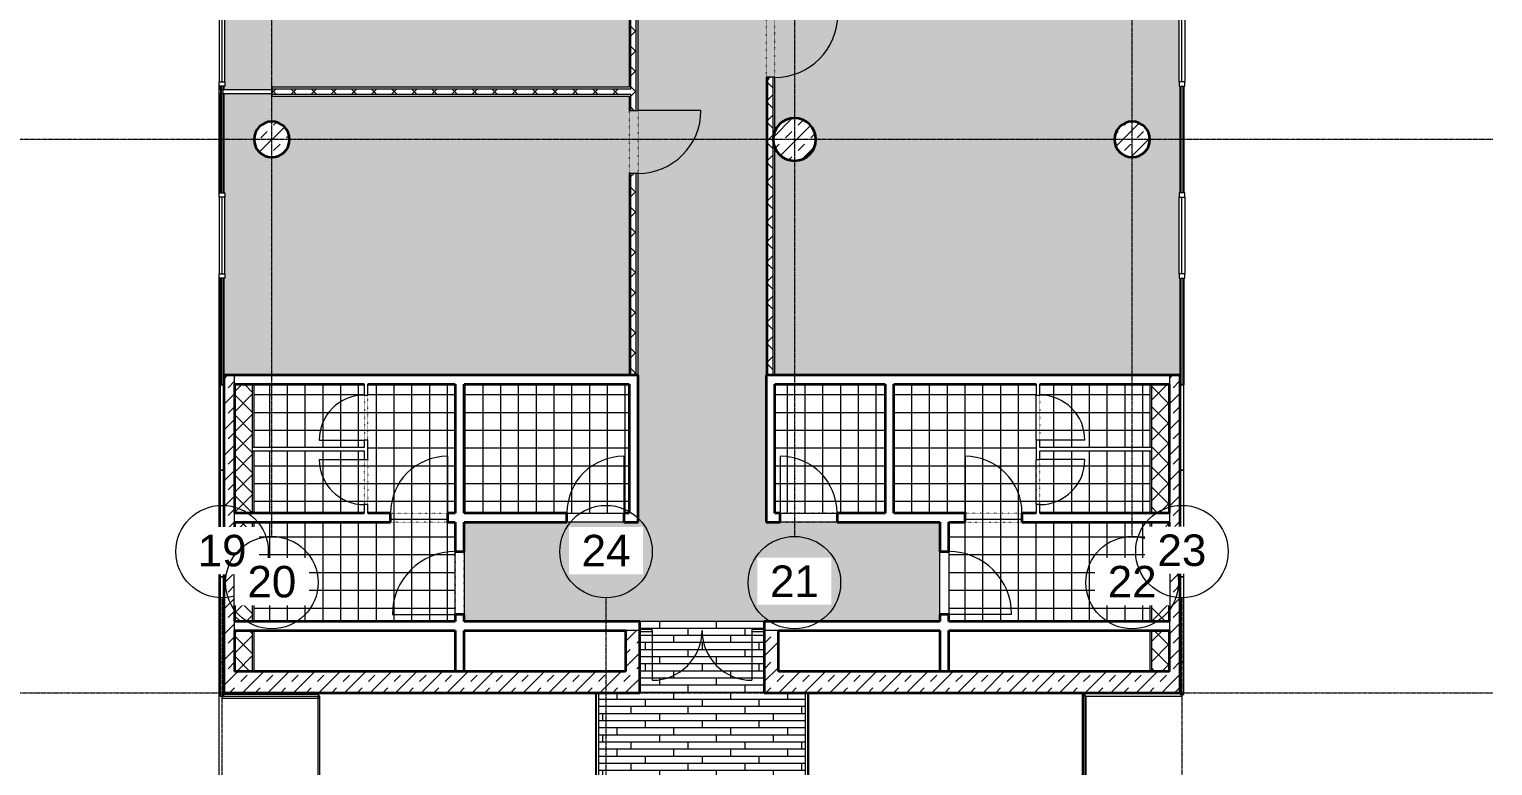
# Model space of a CAD drawing. Header units: millimetres. Extents: x -309577 to 26510, y -302335 to 26695.
# Drawn here: x -196051 to -175468, y -281010 to -270654 of the extents above; entities that cross this region are included whole.
import ezdxf

# ---------------------------------------------------------------- set-up
doc = ezdxf.new("R2010")
doc.units = ezdxf.units.MM
doc.linetypes.add('Rasterlinie', pattern=[22.225, 12.7, -3.175, 3.175, -3.175])
doc.linetypes.add('Über Schnittebene 1', pattern=[1, 0, -1])
for name, color, linetype, lineweight in [('A-DOOR', 1, 'Continuous', 9), ('A-FLOR-HRAL', 1, 'Continuous', 9), ('A-FLOR-OTLN', 6, 'Continuous', 9), ('A-FLOR-PATT', 8, 'Continuous', 9), ('A-GLAZ', 6, 'Continuous', 9), ('A-GLAZ-FRAM', 6, 'Continuous', 9), ('A-GLAZ-GLAS', 6, 'Continuous', 9), ('A-WALL', 2, 'Continuous', 9), ('A-WALL-PATT', 2, 'Continuous', 35), ('I-WALL', 2, 'Continuous', 9), ('S-COLS', 6, 'Continuous', 9), ('S-GRID', 1, 'Continuous', 9)]:
    doc.layers.add(name, color=color, linetype=linetype, lineweight=lineweight)
pattern_1 = [(180, (0, 0), (-6e-14, -500), [])]
pattern_2 = [(45, (0, 0), (-179.60512, 179.60512), []), (45, (179.6, 0), (-179.60512, 179.60512), [127, -127])]
pattern_3 = [(45, (0, 0), (-141.42136, 141.42136), []), (135, (0, 0), (-141.42136, -141.42136), [])]

# ---------------------------------------------------------------- blocks, each defined once
blk = doc.blocks.new('STB Stütze - rund - STB d_60-V36-Ebene 1')
at = {"layer": 'S-COLS'}
h = blk.add_hatch(dxfattribs=at)
h.set_pattern_fill('FP_40', color=256, style=0, pattern_type=2)
h.set_pattern_definition([(225, (-185288.7, -272202.99), (179.60512, -179.60512), []), (225, (-185468.3, -272202.99), (179.60512, -179.60512), [127, -127])])
h.paths.add_polyline_path([(0, 300), (-59, 294), (-115, 277), (-167, 249), (-212, 212), (-249, 167), (-277, 115), (-294, 59), (-300, 0), (-294, -59), (-277, -115), (-249, -167), (-212, -212), (-167, -249), (-115, -277), (-59, -294), (0, -300), (59, -294), (115, -277), (167, -249), (212, -212), (249, -167), (277, -115), (294, -59), (300, 0), (294, 59), (277, 115), (249, 167), (212, 212), (167, 249), (115, 277), (59, 294)], flags=0)
at = {"layer": 'S-COLS', "lineweight": 35}
for start, end in [(0, 180), (180, 0)]:
    blk.add_arc((0, 0), 300, start, end, dxfattribs=at)
blk = doc.blocks.new('STB Stütze - rund - STB d_50-V43-Ebene 1')
at = {"layer": 'S-COLS'}
h = blk.add_hatch(dxfattribs=at)
h.set_pattern_fill('FP_47', color=256, style=0, pattern_type=2)
h.set_pattern_definition([(225, (-180538.7, -272202.99), (179.60512, -179.60512), []), (225, (-180718.3, -272202.99), (179.60512, -179.60512), [127, -127])])
h.paths.add_polyline_path([(0, 250), (-56, 244), (-108, 225), (-156, 195), (-195, 156), (-225, 108), (-244, 56), (-250, 0), (-244, -56), (-225, -108), (-195, -156), (-156, -195), (-108, -225), (-56, -244), (0, -250), (56, -244), (108, -225), (156, -195), (195, -156), (225, -108), (244, -56), (250, 0), (244, 56), (225, 108), (195, 156), (156, 195), (108, 225), (56, 244)], flags=0)
at = {"layer": 'S-COLS', "lineweight": 35}
for start, end in [(0, 180), (180, 0)]:
    blk.add_arc((0, 0), 250, start, end, dxfattribs=at)
blk = doc.blocks.new('STB Stütze - rund - STB d_50-V44-Ebene 1')
at = {"layer": 'S-COLS'}
h = blk.add_hatch(dxfattribs=at)
h.set_pattern_fill('FP_48', color=256, style=0, pattern_type=2)
h.set_pattern_definition([(225, (-192638.7, -272202.99), (179.60512, -179.60512), []), (225, (-192818.3, -272202.99), (179.60512, -179.60512), [127, -127])])
h.paths.add_polyline_path([(0, 250), (-56, 244), (-108, 225), (-156, 195), (-195, 156), (-225, 108), (-244, 56), (-250, 0), (-244, -56), (-225, -108), (-195, -156), (-156, -195), (-108, -225), (-56, -244), (0, -250), (56, -244), (108, -225), (156, -195), (195, -156), (225, -108), (244, -56), (250, 0), (244, 56), (225, 108), (195, 156), (156, 195), (108, 225), (56, 244)], flags=0)
at = {"layer": 'S-COLS', "lineweight": 35}
for start, end in [(0, 180), (180, 0)]:
    blk.add_arc((0, 0), 250, start, end, dxfattribs=at)
blk = doc.blocks.new('Systemelement - Metallpanel-V17-Ebene 1')
at = {"layer": 'A-GLAZ'}
h = blk.add_hatch(dxfattribs=at)
h.set_pattern_fill('FP_17', color=256, style=0, pattern_type=2)
h.set_pattern_definition(pattern_1)
h.paths.add_polyline_path([(750, 25), (-750, 25), (-750, 15), (750, 15)], flags=0)
h.paths.add_polyline_path([(750, -15), (-750, -15), (-750, -25), (750, -25)], flags=0)
for p, q in [((-750, 25), (750, 25)), ((750, -25), (-750, -25))]:
    blk.add_line(p, q, dxfattribs=at)
blk = doc.blocks.new('Systemelement - Metallpanel-V20-Ebene 1')
at = {"layer": 'A-GLAZ'}
h = blk.add_hatch(dxfattribs=at)
h.set_pattern_fill('FP_17', color=256, style=0, pattern_type=2)
h.set_pattern_definition(pattern_1)
h.paths.add_polyline_path([(750, -15), (-750, -15), (-750, -25), (750, -25)], flags=0)
h.paths.add_polyline_path([(750, 15), (750, 25), (-750, 25), (-750, 15), (-673, 15)], flags=0)
for p, q in [((-750, 25), (750, 25)), ((617, -25), (-750, -25))]:
    blk.add_line(p, q, dxfattribs=at)
blk = doc.blocks.new('Drehflügel 1-flg - Stahlzarge1 - 80 x 2_26-250430-Ebene 1')
at = {"layer": 'A-DOOR'}
blk.add_line((400, 877), (400, 77), dxfattribs=at)
at = {"layer": 'A-DOOR', "linetype": 'Über Schnittebene 1'}
for p, q in [((-400, 77), (400, 77)), ((400, -48), (-400, -48))]:
    blk.add_line(p, q, dxfattribs=at)
at = {"layer": 'A-DOOR'}
blk.add_arc((400, 77), 800, 90, 180, dxfattribs=at)
blk = doc.blocks.new('Drehflügel 1-flg - Stahlzarge1 - 88_5 x 2_26-266605-Ebene 1')
at = {"layer": 'A-DOOR', "linetype": 'Über Schnittebene 1'}
for p, q in [((442, 48), (-443, 48)), ((-443, -77), (442, -77))]:
    blk.add_line(p, q, dxfattribs=at)
at = {"layer": 'A-DOOR'}
blk.add_line((442, -962), (442, -77), dxfattribs=at)
blk.add_arc((442, -77), 885, 180, 270, dxfattribs=at)
blk = doc.blocks.new('Drehflügel 1-flg - Stahlzarge1 - 88_5 x 2_26-266604-Ebene 1')
at = {"layer": 'A-DOOR', "linetype": 'Über Schnittebene 1'}
for p, q in [((442, 48), (-443, 48)), ((-443, -77), (442, -77))]:
    blk.add_line(p, q, dxfattribs=at)
at = {"layer": 'A-DOOR'}
blk.add_line((442, -962), (442, -77), dxfattribs=at)
blk.add_arc((442, -77), 885, 180, 270, dxfattribs=at)
blk = doc.blocks.new('Drehflügel 1-flg - Stahlzarge1 - 80 x 2_26-250426-Ebene 1')
at = {"layer": 'A-DOOR', "linetype": 'Über Schnittebene 1'}
for p, q in [((400, 48), (-400, 48)), ((-400, -77), (400, -77))]:
    blk.add_line(p, q, dxfattribs=at)
at = {"layer": 'A-DOOR'}
blk.add_line((400, -877), (400, -77), dxfattribs=at)
blk.add_arc((400, -77), 800, 180, 270, dxfattribs=at)
blk = doc.blocks.new('Drehflügel 1-flg - Stahlzarge1 - 88_5 x 2_26-266602-Ebene 1')
at = {"layer": 'A-DOOR'}
blk.add_line((442, 962), (442, 77), dxfattribs=at)
at = {"layer": 'A-DOOR', "linetype": 'Über Schnittebene 1'}
for p, q in [((-443, 77), (442, 77)), ((442, -48), (-443, -48))]:
    blk.add_line(p, q, dxfattribs=at)
at = {"layer": 'A-DOOR'}
blk.add_arc((442, 77), 885, 90, 180, dxfattribs=at)
blk = doc.blocks.new('Systemelement - Verglasung-282522-Ebene 1')
at = {"layer": 'A-GLAZ'}
for p, q in [((87.5, 15), (-87.5, 15)), ((-87.5, 15), (-87.5, -15)), ((87.5, -15), (87.5, 15)), ((-87.5, -15), (87.5, -15))]:
    blk.add_line(p, q, dxfattribs=at)
blk = doc.blocks.new('Türelement 2-flg - Drehflügel - Glas - Standard-282523-Ebene 1')
at = {"layer": 'A-DOOR'}
for p, q in [((-700, 0), (-700, -700)), ((700, 0), (700, -700))]:
    blk.add_line(p, q, dxfattribs=at)
for centre, start, end in [((-700, 0), 270, 360), ((700, 0), 180, 270)]:
    blk.add_arc(centre, 700, start, end, dxfattribs=at)
blk = doc.blocks.new('Fensterelement 1-flg - Standard-250493-Ebene 1')
at = {"layer": 'A-GLAZ-FRAM'}
for p, q in [((-540, 40), (-600, 40)), ((-600, 40), (-600, -40)), ((-540, -40), (-540, 40)), ((-540, 40), (540, 40)), ((600, 40), (540, 40)), ((540, 40), (540, -40)), ((600, -40), (600, 40)), ((-600, -40), (-540, -40)), ((540, -40), (-540, -40)), ((540, -40), (600, -40))]:
    blk.add_line(p, q, dxfattribs=at)
at = {"layer": 'A-GLAZ-GLAS'}
blk.add_line((-540, 0), (540, 0), dxfattribs=at)
blk = doc.blocks.new('Systemelement - Verglasung-250494-Ebene 1')
at = {"layer": 'A-GLAZ'}
for p, q in [((750, 15), (-750, 15)), ((-750, -15), (750, -15))]:
    blk.add_line(p, q, dxfattribs=at)
blk = doc.blocks.new('Systemelement - Verglasung-V21-Ebene 1')
at = {"layer": 'A-GLAZ'}
for p, q in [((750, 15), (-750, 15)), ((750, -15), (750, 15)), ((-750, -15), (750, -15))]:
    blk.add_line(p, q, dxfattribs=at)
blk = doc.blocks.new('Systemelement - Metallpanel-250495-Ebene 1')
at = {"layer": 'A-GLAZ'}
for p, q in [((600, 25), (-600, 25)), ((-600, 25), (-600, -25)), ((600, -25), (600, 25)), ((-600, -25), (600, -25))]:
    blk.add_line(p, q, dxfattribs=at)
blk = doc.blocks.new('Systemelement - Metallpanel-250496-Ebene 1')
at = {"layer": 'A-GLAZ'}
for p, q in [((750, 25), (-750, 25)), ((-750, 25), (-750, -25)), ((750, -25), (750, 25)), ((-750, -25), (750, -25))]:
    blk.add_line(p, q, dxfattribs=at)
blk = doc.blocks.new('Systemelement - Metallpanel-282531-Ebene 1')
at = {"layer": 'A-GLAZ'}
for p, q in [((227.5, 25), (-227.5, 25)), ((-227.5, 25), (-227.5, -25)), ((227.5, -25), (227.5, 25)), ((-227.5, -25), (227.5, -25))]:
    blk.add_line(p, q, dxfattribs=at)
blk = doc.blocks.new('Systemelement - Metallpanel-332884-Ebene 1')
at = {"layer": 'A-GLAZ'}
for p, q in [((688, 25), (-688, 25)), ((-688, 25), (-688, -25)), ((688, -25), (688, 25)), ((-688, -25), (688, -25))]:
    blk.add_line(p, q, dxfattribs=at)
blk = doc.blocks.new('Systemelement - Metallpanel-V45-Ebene 1')
at = {"layer": 'A-GLAZ'}
h = blk.add_hatch(dxfattribs=at)
h.set_pattern_fill('FP_15', color=256, style=0, pattern_type=2)
h.set_pattern_definition(pattern_1)
h.paths.add_polyline_path([(750, 25), (-645, 25), (-645, 15), (750, 15)], flags=0)
h.paths.add_polyline_path([(750, -15), (-645, -15), (-645, -25), (750, -25)], flags=0)
h.paths.add_polyline_path([(-695, 15), (-695, 25), (-750, 25), (-750, 15)], flags=0)
h.paths.add_polyline_path([(-695, -15), (-750, -15), (-750, -25), (-695, -25)], flags=0)
for p, q in [((-750, 25), (-695, 25)), ((-645, 25), (750, 25)), ((-695, -25), (-750, -25)), ((750, -25), (-645, -25))]:
    blk.add_line(p, q, dxfattribs=at)
blk = doc.blocks.new('Systemelement - Metallpanel-V14-Ebene 1')
at = {"layer": 'A-GLAZ'}
h = blk.add_hatch(dxfattribs=at)
h.set_pattern_fill('FP_15', color=256, style=0, pattern_type=2)
h.set_pattern_definition(pattern_1)
h.paths.add_polyline_path([(750, -15), (-750, -15), (-750, -25), (750, -25)], flags=0)
h.paths.add_polyline_path([(750, 15), (750, 25), (-750, 25), (-750, 15), (-673, 15)], flags=0)
for p, q in [((-750, 25), (617, 25)), ((750, -25), (-750, -25))]:
    blk.add_line(p, q, dxfattribs=at)
blk = doc.blocks.new('Fensterelement 1-flg - Standard-250448-Ebene 1')
at = {"layer": 'A-GLAZ-FRAM'}
for p, q in [((-600, -40), (-600, 40)), ((-600, 40), (-540, 40)), ((-540, 40), (-540, -40)), ((540, 40), (-540, 40)), ((540, -40), (540, 40)), ((540, 40), (600, 40)), ((600, 40), (600, -40)), ((-540, -40), (-600, -40)), ((-540, -40), (540, -40)), ((600, -40), (540, -40))]:
    blk.add_line(p, q, dxfattribs=at)
at = {"layer": 'A-GLAZ-GLAS'}
blk.add_line((-540, 0), (540, 0), dxfattribs=at)
blk = doc.blocks.new('Systemelement - Verglasung-250449-Ebene 1')
at = {"layer": 'A-GLAZ'}
for p, q in [((750, 15), (-750, 15)), ((-750, -15), (750, -15))]:
    blk.add_line(p, q, dxfattribs=at)
blk = doc.blocks.new('Systemelement - Verglasung-V15-Ebene 1')
at = {"layer": 'A-GLAZ'}
for p, q in [((750, 15), (-750, 15)), ((750, -15), (750, 15)), ((-750, -15), (750, -15))]:
    blk.add_line(p, q, dxfattribs=at)
blk = doc.blocks.new('Systemelement - Metallpanel-250450-Ebene 1')
at = {"layer": 'A-GLAZ'}
for p, q in [((600, 25), (-600, 25)), ((-600, 25), (-600, -25)), ((600, -25), (600, 25)), ((-600, -25), (600, -25))]:
    blk.add_line(p, q, dxfattribs=at)
blk = doc.blocks.new('Systemelement - Metallpanel-250451-Ebene 1')
at = {"layer": 'A-GLAZ'}
for p, q in [((750, 25), (-750, 25)), ((-750, 25), (-750, -25)), ((750, -25), (750, 25)), ((-750, -25), (750, -25))]:
    blk.add_line(p, q, dxfattribs=at)
blk = doc.blocks.new('Systemelement - Metallpanel-282556-Ebene 1')
at = {"layer": 'A-GLAZ'}
for p, q in [((240, 25), (-240, 25)), ((-240, 25), (-240, -25)), ((240, -25), (240, 25)), ((-240, -25), (240, -25))]:
    blk.add_line(p, q, dxfattribs=at)
blk = doc.blocks.new('Systemelement - Metallpanel-250478-Ebene 1')
at = {"layer": 'A-GLAZ'}
for p, q in [((680, 25), (-680, 25)), ((-680, 25), (-680, -25)), ((680, -25), (680, 25)), ((-680, -25), (680, -25))]:
    blk.add_line(p, q, dxfattribs=at)
blk = doc.blocks.new('Systemelement - Holzverschalung-282561-Ebene 1')
at = {"layer": 'A-GLAZ'}
for p, q in [((362.5, 25), (-362.5, 25)), ((-362.5, 25), (-362.5, -25)), ((362.5, -25), (362.5, 25)), ((-362.5, -25), (362.5, -25))]:
    blk.add_line(p, q, dxfattribs=at)
blk = doc.blocks.new('Drehflügel 1-flg - Umfassungszarge - 63_5 x 2_135-250514-Ebene 1')
at = {"layer": 'A-DOOR', "linetype": 'Über Schnittebene 1'}
for p, q in [((317, 11), (-318, 11)), ((-318, -39), (317, -39))]:
    blk.add_line(p, q, dxfattribs=at)
at = {"layer": 'A-DOOR'}
blk.add_line((317, -674), (317, -39), dxfattribs=at)
blk.add_arc((317, -39), 635, 180, 270, dxfattribs=at)
blk = doc.blocks.new('Drehflügel 1-flg - Umfassungszarge - 63_5 x 2_135-250513-Ebene 1')
at = {"layer": 'A-DOOR'}
blk.add_line((317, 674), (317, 39), dxfattribs=at)
at = {"layer": 'A-DOOR', "linetype": 'Über Schnittebene 1'}
for p, q in [((-318, 39), (317, 39)), ((317, -11), (-318, -11))]:
    blk.add_line(p, q, dxfattribs=at)
at = {"layer": 'A-DOOR'}
blk.add_arc((317, 39), 635, 90, 180, dxfattribs=at)
blk = doc.blocks.new('Geländer - Geländer-380591-Ebene 1')
at = {"layer": 'A-FLOR-HRAL'}
for p, q in [((-185139, -279983), (-185139, -285161)), ((-185099, -285121), (-185099, -279983)), ((-185139, -285161), (-184689, -285161)), ((-184689, -285121), (-185099, -285121)), ((-184689, -285121), (-184689, -285161))]:
    blk.add_line(p, q, dxfattribs=at)
blk.add_open_spline([(-185099, -285121), (-185099, -285121), (-185099, -285121), (-185100, -285123), (-185101, -285124), (-185103, -285125), (-185104, -285126), (-185105, -285127), (-185107, -285129), (-185108, -285131), (-185110, -285132), (-185111, -285133), (-185112, -285135), (-185114, -285136), (-185115, -285137), (-185116, -285138), (-185117, -285140), (-185119, -285141), (-185120, -285142), (-185121, -285144), (-185123, -285145), (-185124, -285146), (-185125, -285147), (-185126, -285149), (-185128, -285150), (-185129, -285151), (-185130, -285152), (-185131, -285154), (-185133, -285155), (-185134, -285156), (-185135, -285157), (-185136, -285158), (-185137, -285160), (-185138, -285161), (-185139, -285161), (-185139, -285161)], degree=3, knots=[0, 0, 0, 0, 0.083333, 0.125, 0.166667, 0.208333, 0.229167, 0.25, 0.291667, 0.333333, 0.354167, 0.375, 0.395833, 0.416667, 0.4375, 0.458333, 0.479167, 0.5, 0.520833, 0.541667, 0.5625, 0.583333, 0.604167, 0.625, 0.645833, 0.666667, 0.6875, 0.708333, 0.75, 0.770833, 0.791667, 0.833333, 0.875, 0.916667, 1, 1, 1, 1], dxfattribs=at)
blk = doc.blocks.new('Geländer - Geländer-380592-Ebene 1')
at = {"layer": 'A-FLOR-HRAL'}
for p, q in [((-188079, -279983), (-188079, -281493)), ((-188039, -281533), (-188039, -279983)), ((-188079, -281493), (-189089, -281493)), ((-189089, -281533), (-188039, -281533))]:
    blk.add_line(p, q, dxfattribs=at)
blk.add_open_spline([(-188039, -281533), (-188039, -281533), (-188039, -281533), (-188040, -281532), (-188041, -281530), (-188043, -281529), (-188044, -281528), (-188045, -281527), (-188047, -281525), (-188048, -281523), (-188050, -281522), (-188051, -281521), (-188052, -281519), (-188054, -281518), (-188055, -281517), (-188056, -281516), (-188057, -281514), (-188059, -281513), (-188060, -281512), (-188061, -281510), (-188063, -281509), (-188064, -281508), (-188065, -281507), (-188066, -281505), (-188068, -281504), (-188069, -281503), (-188070, -281502), (-188071, -281500), (-188073, -281499), (-188074, -281498), (-188075, -281497), (-188076, -281496), (-188077, -281494), (-188078, -281493), (-188079, -281493), (-188079, -281493)], degree=3, knots=[0, 0, 0, 0, 0.083333, 0.125, 0.166667, 0.208333, 0.229167, 0.25, 0.291667, 0.333333, 0.354167, 0.375, 0.395833, 0.416667, 0.4375, 0.458333, 0.479167, 0.5, 0.520833, 0.541667, 0.5625, 0.583333, 0.604167, 0.625, 0.645833, 0.666667, 0.6875, 0.708333, 0.75, 0.770833, 0.791667, 0.833333, 0.875, 0.916667, 1, 1, 1, 1], dxfattribs=at)
blk = doc.blocks.new('Systemelement - Metallpanel-332889-Ebene 1')
at = {"layer": 'A-GLAZ'}
h = blk.add_hatch(dxfattribs=at)
h.set_pattern_fill('FP_15', color=256, style=0, pattern_type=2)
h.set_pattern_definition(pattern_1)
h.paths.add_polyline_path([(-782, 15), (782, 15), (782, 25), (-782, 25)], flags=0)
h.paths.add_polyline_path([(-782, -25), (757, -25), (757, -15), (-782, -15)], flags=0)
for p, q in [((-782, 25), (782, 25)), ((782, 25), (782, 15)), ((757, -25), (-782, -25))]:
    blk.add_line(p, q, dxfattribs=at)
blk = doc.blocks.new('Systemelement - Verglasung-332890-Ebene 1')
at = {"layer": 'A-GLAZ'}
for p, q in [((782, 15), (-782, 15)), ((-782, 15), (-782, -15)), ((782, -15), (782, 15)), ((-782, -15), (782, -15))]:
    blk.add_line(p, q, dxfattribs=at)
blk = doc.blocks.new('Systemelement - Verglasung-387216-Ebene 1')
at = {"layer": 'A-GLAZ'}
for p, q in [((725, 15), (-725, 15)), ((-725, 15), (-725, -15)), ((725, -15), (725, 15)), ((-725, -15), (725, -15))]:
    blk.add_line(p, q, dxfattribs=at)
blk = doc.blocks.new('Raster - Rasterbeschriftung-194804-Ebene 1')
at = {"layer": 'S-GRID'}
blk.add_circle((0, 0), 6.5, dxfattribs=at)

msp = doc.modelspace()

# ---------------------------------------------------------------- hatches: boundary and pattern name
at = {"layer": 'A-FLOR-PATT'}
h = msp.add_hatch(dxfattribs=at)
h.set_pattern_fill('FP_49', color=256, style=0, pattern_type=2)
h.set_pattern_definition([(90, (-186608.69, 258096.74), (-100, 6e-15), []), (180, (-186608.69, 258096.74), (-200, -200), [100, -700]), (180, (-186708.69, 258496.74), (-200, -200), [100, -700])])
h.paths.add_polyline_path([(-185256, -278983), (-183244, -278983), (-183244, -277583), (-185689, -277583), (-185689, -271330), (-185564, -271330), (-185564, -272084), (-185538, -272036), (-185501, -271991), (-185455, -271954), (-185403, -271926), (-185347, -271909), (-185289, -271903), (-185230, -271909), (-185174, -271926), (-185122, -271954), (-185077, -271991), (-185039, -272036), (-185012, -272088), (-184994, -272144), (-184989, -272203), (-184994, -272262), (-185012, -272318), (-185039, -272370), (-185077, -272415), (-185122, -272452), (-185174, -272480), (-185230, -272497), (-185289, -272503), (-185347, -272497), (-185403, -272480), (-185455, -272452), (-185501, -272415), (-185538, -272370), (-185564, -272322), (-185564, -275520), (-179864, -275520), (-179864, -274153), (-179879, -274153), (-179879, -272953), (-179864, -272953), (-179864, -271453), (-179879, -271453), (-179879, -270253), (-179864, -270253), (-179864, -270208), (-180539, -270208), (-180539, -270245), (-185564, -270245), (-185564, -270445), (-185689, -270445), (-185689, -265930), (-185564, -265930), (-185564, -270120), (-180539, -270120), (-180539, -270158), (-179864, -270158), (-179864, -268753), (-179879, -268753), (-179879, -267553), (-179864, -267553), (-179864, -266053), (-179879, -266053), (-179879, -264853), (-179864, -264853), (-179864, -264808), (-180539, -264808), (-180539, -264845), (-185564, -264845), (-185564, -265045), (-185689, -265045), (-185689, -260568), (-185564, -260568), (-185564, -263984), (-185538, -263936), (-185501, -263891), (-185455, -263854), (-185403, -263826), (-185347, -263809), (-185289, -263803), (-185230, -263809), (-185174, -263826), (-185122, -263854), (-185077, -263891), (-185039, -263936), (-185012, -263988), (-184994, -264044), (-184989, -264103), (-184994, -264162), (-185012, -264218), (-185039, -264270), (-185077, -264315), (-185122, -264352), (-185174, -264380), (-185230, -264397), (-185289, -264403), (-185347, -264397), (-185403, -264380), (-185455, -264352), (-185501, -264315), (-185538, -264270), (-185564, -264222), (-185564, -264720), (-180539, -264720), (-180539, -264758), (-179864, -264758), (-179864, -263353), (-179879, -263353), (-179879, -262153), (-179864, -262153), (-179864, -260653), (-179879, -260653), (-179879, -259483), (-185564, -259483), (-185564, -259683), (-185689, -259683), (-185689, -255130), (-185564, -255130), (-185564, -255884), (-185538, -255836), (-185501, -255791), (-185455, -255754), (-185403, -255726), (-185347, -255709), (-185289, -255703), (-185230, -255709), (-185174, -255726), (-185122, -255754), (-185077, -255791), (-185039, -255836), (-185012, -255888), (-184994, -255944), (-184989, -256003), (-184994, -256062), (-185012, -256118), (-185039, -256170), (-185077, -256215), (-185122, -256252), (-185174, -256280), (-185230, -256297), (-185289, -256303), (-185347, -256297), (-185403, -256280), (-185455, -256252), (-185501, -256215), (-185538, -256170), (-185564, -256122), (-185564, -259283), (-179864, -259283), (-179864, -257953), (-179879, -257953), (-179879, -256753), (-179864, -256753), (-179864, -255253), (-179879, -255253), (-179879, -254053), (-179864, -254053), (-179864, -254008), (-180539, -254008), (-180539, -254045), (-185564, -254045), (-185564, -254245), (-185689, -254245), (-185689, -249730), (-185564, -249730), (-185564, -253920), (-180539, -253920), (-180539, -253958), (-179864, -253958), (-179864, -252553), (-179879, -252553), (-179879, -251353), (-179864, -251353), (-179864, -249853), (-179879, -249853), (-179879, -248653), (-179864, -248653), (-179864, -248608), (-180539, -248608), (-180539, -248645), (-185564, -248645), (-185564, -248845), (-185689, -248845), (-185689, -245680), (-185564, -245680), (-185564, -247784), (-185538, -247736), (-185501, -247691), (-185455, -247654), (-185403, -247626), (-185347, -247609), (-185289, -247603), (-185230, -247609), (-185174, -247626), (-185122, -247654), (-185077, -247691), (-185039, -247736), (-185012, -247788), (-184994, -247844), (-184989, -247903), (-184994, -247962), (-185012, -248018), (-185039, -248070), (-185077, -248115), (-185122, -248152), (-185174, -248180), (-185230, -248197), (-185289, -248203), (-185347, -248197), (-185403, -248180), (-185455, -248152), (-185501, -248115), (-185538, -248070), (-185564, -248022), (-185564, -248520), (-180539, -248520), (-180539, -248558), (-179864, -248558), (-179864, -247153), (-179879, -247153), (-179879, -245953), (-179864, -245953), (-179864, -244558), (-180539, -244558), (-180539, -244595), (-185564, -244595), (-185564, -244795), (-185689, -244795), (-185689, -244270), (-185564, -244270), (-185564, -244470), (-180539, -244470), (-180539, -244508), (-179864, -244508), (-179864, -244453), (-179879, -244453), (-179879, -243253), (-179864, -243253), (-179864, -241753), (-179879, -241753), (-179879, -240673), (-185489, -240673), (-185489, -241483), (-185564, -241483), (-185564, -243385), (-185689, -243385), (-185689, -240678), (-185889, -240678), (-185889, -240673), (-187289, -240673), (-187289, -240678), (-187489, -240678), (-187489, -243385), (-187614, -243385), (-187614, -241483), (-187689, -241483), (-187689, -240673), (-193299, -240673), (-193299, -241753), (-193314, -241753), (-193314, -243253), (-193299, -243253), (-193299, -244453), (-193314, -244453), (-193314, -244508), (-192639, -244508), (-192639, -244470), (-187614, -244470), (-187614, -244270), (-187489, -244270), (-187489, -244795), (-187614, -244795), (-187614, -244595), (-192639, -244595), (-192639, -244558), (-193314, -244558), (-193314, -245953), (-193299, -245953), (-193299, -247153), (-193314, -247153), (-193314, -248558), (-192639, -248558), (-192639, -248520), (-187614, -248520), (-187614, -245680), (-187489, -245680), (-187489, -248845), (-187614, -248845), (-187614, -248645), (-192639, -248645), (-192639, -248608), (-193314, -248608), (-193314, -248653), (-193299, -248653), (-193299, -249853), (-193314, -249853), (-193314, -251353), (-193299, -251353), (-193299, -252553), (-193314, -252553), (-193314, -253958), (-192639, -253958), (-192639, -253920), (-187614, -253920), (-187614, -249730), (-187489, -249730), (-187489, -254245), (-187614, -254245), (-187614, -254045), (-192639, -254045), (-192639, -254008), (-193314, -254008), (-193314, -254053), (-193299, -254053), (-193299, -255253), (-193314, -255253), (-193314, -256753), (-193299, -256753), (-193299, -257953), (-193314, -257953), (-193314, -259283), (-187614, -259283), (-187614, -255130), (-187489, -255130), (-187489, -259683), (-187614, -259683), (-187614, -259483), (-193299, -259483), (-193299, -260653), (-193314, -260653), (-193314, -262153), (-193299, -262153), (-193299, -263353), (-193314, -263353), (-193314, -263408), (-192639, -263408), (-192639, -263370), (-187614, -263370), (-187614, -260568), (-187489, -260568), (-187489, -263695), (-187614, -263695), (-187614, -263495), (-192639, -263495), (-192639, -263458), (-193314, -263458), (-193314, -264853), (-193299, -264853), (-193299, -266053), (-193314, -266053), (-193314, -267458), (-192639, -267458), (-192639, -267420), (-187614, -267420), (-187614, -264580), (-187489, -264580), (-187489, -267745), (-187614, -267745), (-187614, -267545), (-192639, -267545), (-192639, -267508), (-193314, -267508), (-193314, -267553), (-193299, -267553), (-193299, -268753), (-193314, -268753), (-193314, -270253), (-193299, -270253), (-193299, -271453), (-193314, -271453), (-193314, -271508), (-192639, -271508), (-192639, -271470), (-187614, -271470), (-187614, -268630), (-187489, -268630), (-187489, -271795), (-187614, -271795), (-187614, -271595), (-192639, -271595), (-192639, -271558), (-193314, -271558), (-193314, -272953), (-193299, -272953), (-193299, -274153), (-193314, -274153), (-193314, -275520), (-187614, -275520), (-187614, -272680), (-187489, -272680), (-187489, -277583), (-189934, -277583), (-189934, -278983), (-185714, -278983)], flags=0)
h.paths.add_polyline_path([(-180539, -272453), (-180594, -272447), (-180647, -272428), (-180695, -272398), (-180734, -272359), (-180764, -272311), (-180782, -272259), (-180789, -272203), (-180782, -272147), (-180764, -272095), (-180734, -272047), (-180695, -272008), (-180647, -271978), (-180594, -271959), (-180539, -271953), (-180483, -271959), (-180430, -271978), (-180383, -272008), (-180343, -272047), (-180313, -272095), (-180295, -272147), (-180289, -272203), (-180295, -272259), (-180313, -272311), (-180343, -272359), (-180383, -272398), (-180430, -272428), (-180483, -272447)], flags=0)
h.paths.add_polyline_path([(-192639, -272453), (-192694, -272447), (-192747, -272428), (-192795, -272398), (-192834, -272359), (-192864, -272311), (-192882, -272259), (-192889, -272203), (-192882, -272147), (-192864, -272095), (-192834, -272047), (-192795, -272008), (-192747, -271978), (-192694, -271959), (-192639, -271953), (-192583, -271959), (-192530, -271978), (-192483, -272008), (-192443, -272047), (-192413, -272095), (-192395, -272147), (-192389, -272203), (-192395, -272259), (-192413, -272311), (-192443, -272359), (-192483, -272398), (-192530, -272428), (-192583, -272447)], flags=0)
h.paths.add_polyline_path([(-192639, -264353), (-192694, -264347), (-192747, -264328), (-192795, -264298), (-192834, -264259), (-192864, -264211), (-192882, -264159), (-192889, -264103), (-192882, -264047), (-192864, -263995), (-192834, -263947), (-192795, -263908), (-192747, -263878), (-192694, -263859), (-192639, -263853), (-192583, -263859), (-192530, -263878), (-192483, -263908), (-192443, -263947), (-192413, -263995), (-192395, -264047), (-192389, -264103), (-192395, -264159), (-192413, -264211), (-192443, -264259), (-192483, -264298), (-192530, -264328), (-192583, -264347)], flags=0)
h.paths.add_polyline_path([(-180539, -264353), (-180594, -264347), (-180647, -264328), (-180695, -264298), (-180734, -264259), (-180764, -264211), (-180782, -264159), (-180789, -264103), (-180782, -264047), (-180764, -263995), (-180734, -263947), (-180695, -263908), (-180647, -263878), (-180594, -263859), (-180539, -263853), (-180483, -263859), (-180430, -263878), (-180383, -263908), (-180343, -263947), (-180313, -263995), (-180295, -264047), (-180289, -264103), (-180295, -264159), (-180313, -264211), (-180343, -264259), (-180383, -264298), (-180430, -264328), (-180483, -264347)], flags=0)
h.paths.add_polyline_path([(-192639, -256253), (-192694, -256247), (-192747, -256228), (-192795, -256198), (-192834, -256159), (-192864, -256111), (-192882, -256059), (-192889, -256003), (-192882, -255947), (-192864, -255895), (-192834, -255847), (-192795, -255808), (-192747, -255778), (-192694, -255759), (-192639, -255753), (-192583, -255759), (-192530, -255778), (-192483, -255808), (-192443, -255847), (-192413, -255895), (-192395, -255947), (-192389, -256003), (-192395, -256059), (-192413, -256111), (-192443, -256159), (-192483, -256198), (-192530, -256228), (-192583, -256247)], flags=0)
h.paths.add_polyline_path([(-180539, -256253), (-180594, -256247), (-180647, -256228), (-180695, -256198), (-180734, -256159), (-180764, -256111), (-180782, -256059), (-180789, -256003), (-180782, -255947), (-180764, -255895), (-180734, -255847), (-180695, -255808), (-180647, -255778), (-180594, -255759), (-180539, -255753), (-180483, -255759), (-180430, -255778), (-180383, -255808), (-180343, -255847), (-180313, -255895), (-180295, -255947), (-180289, -256003), (-180295, -256059), (-180313, -256111), (-180343, -256159), (-180383, -256198), (-180430, -256228), (-180483, -256247)], flags=0)
h.paths.add_polyline_path([(-192639, -248153), (-192694, -248147), (-192747, -248128), (-192795, -248098), (-192834, -248059), (-192864, -248011), (-192882, -247959), (-192889, -247903), (-192882, -247847), (-192864, -247795), (-192834, -247747), (-192795, -247708), (-192747, -247678), (-192694, -247659), (-192639, -247653), (-192583, -247659), (-192530, -247678), (-192483, -247708), (-192443, -247747), (-192413, -247795), (-192395, -247847), (-192389, -247903), (-192395, -247959), (-192413, -248011), (-192443, -248059), (-192483, -248098), (-192530, -248128), (-192583, -248147)], flags=0)
h.paths.add_polyline_path([(-180539, -248153), (-180594, -248147), (-180647, -248128), (-180695, -248098), (-180734, -248059), (-180764, -248011), (-180782, -247959), (-180789, -247903), (-180782, -247847), (-180764, -247795), (-180734, -247747), (-180695, -247708), (-180647, -247678), (-180594, -247659), (-180539, -247653), (-180483, -247659), (-180430, -247678), (-180383, -247708), (-180343, -247747), (-180313, -247795), (-180295, -247847), (-180289, -247903), (-180295, -247959), (-180313, -248011), (-180343, -248059), (-180383, -248098), (-180430, -248128), (-180483, -248147)], flags=0)
h = msp.add_hatch(dxfattribs=at)
h.set_pattern_fill('FP_51', color=256, style=0, pattern_type=2)
h.set_pattern_definition([(270, (-190168.7, 277457.99), (250, 2e-14), []), (0, (-190168.7, 277457.99), (0, 250), [])])
h.paths.add_polyline_path([(-192889, -278983), (-190059, -278983), (-190059, -277583), (-190169, -277583), (-190169, -277458), (-190059, -277458), (-190059, -275645), (-191289, -275645), (-191289, -275798), (-191339, -275798), (-191339, -275645), (-192889, -275645), (-192889, -276533), (-191339, -276533), (-191339, -276433), (-191289, -276433), (-191289, -276703), (-191339, -276703), (-191339, -276583), (-192889, -276583), (-192889, -277458), (-191339, -277458), (-191339, -277338), (-191289, -277338), (-191289, -277458), (-190969, -277458), (-190969, -277583), (-192889, -277583), (-192889, -278481)], flags=0)
h.paths.add_polyline_path([(-187614, -277458), (-187614, -275645), (-189934, -275645), (-189934, -277458), (-188150, -277458)], flags=0)
h = msp.add_hatch(dxfattribs=at)
h.set_pattern_fill('FP_50', color=256, style=0, pattern_type=2)
h.set_pattern_definition([(90, (-182888.67, 276707.99), (-250, 2e-14), []), (180, (-182888.67, 276707.99), (-3e-14, -250), [])])
h.paths.add_polyline_path([(-183119, -278983), (-180289, -278983), (-180289, -277583), (-182089, -277583), (-182089, -277458), (-181889, -277458), (-181889, -277338), (-181839, -277338), (-181839, -277458), (-180289, -277458), (-180289, -276583), (-181839, -276583), (-181839, -276703), (-181889, -276703), (-181889, -276433), (-181839, -276433), (-181839, -276533), (-180289, -276533), (-180289, -275645), (-181839, -275645), (-181839, -275798), (-181889, -275798), (-181889, -275645), (-183889, -275645), (-183889, -277458), (-182889, -277458), (-182889, -277583), (-183119, -277583)], flags=0)
h.paths.add_polyline_path([(-184014, -277458), (-184014, -275645), (-185564, -275645), (-185564, -277458), (-185256, -277458)], flags=0)
h = msp.add_hatch(dxfattribs=at)
h.set_pattern_fill('FP_54', color=256, style=0, pattern_type=2)
h.set_pattern_definition([(180, (-185188.71, 283025.49), (-1e-14, -100), []), (270, (-185188.71, 283025.49), (200, -200), [100, -700]), (270, (-185588.71, 282925.49), (200, -200), [100, -700])])
h.paths.add_polyline_path([(-181289, -287108), (-181289, -285161), (-185139, -285161), (-185139, -279983), (-185714, -279983), (-185714, -279123), (-185889, -279123), (-185889, -279093), (-185714, -279093), (-185714, -278983), (-187464, -278983), (-187464, -279093), (-187289, -279093), (-187289, -279123), (-187464, -279123), (-187464, -279983), (-188039, -279983), (-188039, -281533), (-189089, -281533), (-189089, -287108), (-182363, -287108)], flags=0)
h.paths.add_polyline_path([(-188090, -281493), (-188079, -281493), (-188079, -279983), (-188089, -279983), (-188089, -281483), (-189089, -281483), (-189089, -281493), (-188150, -281493)], flags=0)
at = {"layer": 'A-WALL-PATT', "lineweight": 9}
h = msp.add_hatch(dxfattribs=at)
h.set_pattern_fill('FP_1', color=256, style=0, pattern_type=2)
h.set_pattern_definition(pattern_3)
h.paths.add_polyline_path([(-187589, -275520), (-187514, -275520), (-187514, -272680), (-187589, -272680), (-187589, -274230)], flags=0)
h.paths.add_polyline_path([(-187514, -271795), (-187514, -268630), (-187589, -268630), (-187589, -271795)], flags=0)
h.paths.add_polyline_path([(-187589, -267745), (-187514, -267745), (-187514, -264580), (-187589, -264580), (-187589, -267520)], flags=0)
h.paths.add_polyline_path([(-187589, -263695), (-187514, -263695), (-187514, -260568), (-187589, -260568), (-187589, -263470)], flags=0)
h.paths.add_polyline_path([(-187589, -259683), (-187514, -259683), (-187514, -255130), (-187589, -255130), (-187589, -259458)], flags=0)
h.paths.add_polyline_path([(-187589, -254245), (-187514, -254245), (-187514, -249730), (-187589, -249730), (-187589, -254020)], flags=0)
h.paths.add_polyline_path([(-187514, -248845), (-187514, -245680), (-187589, -245680), (-187589, -248845)], flags=0)
h.paths.add_polyline_path([(-187514, -244795), (-187514, -244270), (-187589, -244270), (-187589, -244795)], flags=0)
h.paths.add_polyline_path([(-187589, -243385), (-187514, -243385), (-187514, -241483), (-187589, -241483), (-187589, -243055)], flags=0)
h = msp.add_hatch(dxfattribs=at)
h.set_pattern_fill('FP_1', color=256, style=0, pattern_type=2)
h.set_pattern_definition(pattern_3)
h.paths.add_polyline_path([(-185589, -275520), (-185589, -271330), (-185664, -271330), (-185664, -275520)], flags=0)
h.paths.add_polyline_path([(-185664, -270445), (-185589, -270445), (-185589, -265930), (-185664, -265930), (-185664, -268562)], flags=0)
h.paths.add_polyline_path([(-185589, -265045), (-185589, -260568), (-185664, -260568), (-185664, -265045)], flags=0)
h.paths.add_polyline_path([(-185664, -259683), (-185589, -259683), (-185589, -259458), (-185664, -259458), (-185664, -259483)], flags=0)
h = msp.add_hatch(dxfattribs=at)
h.set_pattern_fill('FP_1', color=256, style=0, pattern_type=2)
h.set_pattern_definition(pattern_3)
h.paths.add_polyline_path([(-188150, -271570), (-187589, -271570), (-187589, -271495), (-192639, -271495), (-192639, -271570), (-191044, -271570)], flags=0)
h = msp.add_hatch(dxfattribs=at)
h.set_pattern_fill('FP_2', color=256, style=0, pattern_type=2)
h.set_pattern_definition(pattern_2)
h.paths.add_polyline_path([(-193164, -279983), (-193164, -275520), (-193314, -275520), (-193314, -279983)], flags=0)
h = msp.add_hatch(dxfattribs=at)
h.set_pattern_fill('FP_2', color=256, style=0, pattern_type=2)
h.set_pattern_definition(pattern_2)
h.paths.add_polyline_path([(-179864, -279983), (-179864, -275520), (-180014, -275520), (-180014, -279983)], flags=0)
h = msp.add_hatch(dxfattribs=at)
h.set_pattern_fill('FP_1', color=256, style=0, pattern_type=2)
h.set_pattern_definition(pattern_3)
h.paths.add_polyline_path([(-193164, -279683), (-192914, -279683), (-192914, -279108), (-193164, -279108)], flags=0)
h.paths.add_polyline_path([(-192914, -278983), (-192914, -277583), (-193164, -277583), (-193164, -278983)], flags=0)
h.paths.add_polyline_path([(-192914, -277458), (-192914, -275645), (-193164, -275645), (-193164, -277458)], flags=0)
h = msp.add_hatch(dxfattribs=at)
h.set_pattern_fill('FP_1', color=256, style=0, pattern_type=2)
h.set_pattern_definition(pattern_3)
h.paths.add_polyline_path([(-180264, -279683), (-180014, -279683), (-180014, -279108), (-180264, -279108)], flags=0)
h.paths.add_polyline_path([(-180264, -278983), (-180014, -278983), (-180014, -277583), (-180264, -277583), (-180264, -278481)], flags=0)
h.paths.add_polyline_path([(-180264, -277458), (-180014, -277458), (-180014, -275645), (-180264, -275645), (-180264, -277064)], flags=0)
h = msp.add_hatch(dxfattribs=at)
h.set_pattern_fill('FP_2', color=256, style=0, pattern_type=2)
h.set_pattern_definition(pattern_2)
h.paths.add_polyline_path([(-187464, -279983), (-187464, -279108), (-187664, -279108), (-187664, -279983)], flags=0)
h = msp.add_hatch(dxfattribs=at)
h.set_pattern_fill('FP_2', color=256, style=0, pattern_type=2)
h.set_pattern_definition(pattern_2)
h.paths.add_polyline_path([(-185514, -279983), (-185514, -279108), (-185714, -279108), (-185714, -279983)], flags=0)
h = msp.add_hatch(dxfattribs=at)
h.set_pattern_fill('FP_2', color=256, style=0, pattern_type=2)
h.set_pattern_definition(pattern_2)
h.paths.add_polyline_path([(-192889, -279983), (-187664, -279983), (-187664, -279683), (-193164, -279683), (-193164, -279983), (-192914, -279983)], flags=0)
h = msp.add_hatch(dxfattribs=at)
h.set_pattern_fill('FP_2', color=256, style=0, pattern_type=2)
h.set_pattern_definition(pattern_2)
h.paths.add_polyline_path([(-180014, -279983), (-180014, -279683), (-185514, -279683), (-185514, -279983), (-180264, -279983)], flags=0)

# ---------------------------------------------------------------- linework, layer by layer
at = {"layer": 'A-FLOR-OTLN'}
for p, q in [((-193379, -272953), (-193379, -271453)), ((-193379, -281538), (-193379, -274153)), ((-188489, -277458), (-187689, -277458)), ((-185489, -277458), (-184689, -277458)), ((-187689, -277583), (-188489, -277583)), ((-184689, -277583), (-185489, -277583)), ((-190059, -278883), (-190059, -277998)), ((-189934, -277998), (-189934, -278883)), ((-183244, -278883), (-183244, -277998)), ((-183119, -277998), (-183119, -278883)), ((-185714, -278983), (-187464, -278983)), ((-190059, -279682), (-190059, -279683)), ((-187664, -279682), (-189934, -279682)), ((-183244, -279682), (-183244, -279683)), ((-180289, -279682), (-183119, -279682)), ((-188089, -279983), (-188089, -281483)), ((-185089, -281504), (-185089, -279983))]:
    msp.add_line(p, q, dxfattribs=at)
at = {"layer": 'A-WALL', "color": 7}
for p, q in [((-187614, -268630), (-187614, -271470)), ((-187489, -271795), (-187489, -268630)), ((-187614, -271470), (-192639, -271470)), ((-192639, -271470), (-192639, -271595)), ((-185689, -271330), (-185689, -275520)), ((-185564, -271330), (-185689, -271330)), ((-185564, -272084), (-185564, -271330)), ((-192639, -271595), (-187614, -271595)), ((-187614, -271595), (-187614, -271795)), ((-187614, -271795), (-187489, -271795)), ((-185564, -275520), (-185564, -272322)), ((-187614, -272680), (-187614, -275520)), ((-187489, -272680), (-187614, -272680)), ((-187489, -275520), (-187489, -272680)), ((-192889, -276533), (-192889, -275645)), ((-180289, -275645), (-180289, -276533)), ((-192889, -277458), (-192889, -276583)), ((-180289, -276583), (-180289, -277458)), ((-192889, -278983), (-192889, -277583)), ((-180289, -277583), (-180289, -278983)), ((-192889, -279683), (-192889, -279108)), ((-180289, -279108), (-180289, -279683))]:
    msp.add_line(p, q, dxfattribs=at)
at = {"layer": 'A-WALL'}
for p, q in [((-187589, -271495), (-187589, -268630)), ((-187514, -271795), (-187514, -268630)), ((-187589, -271495), (-192639, -271495)), ((-185664, -275520), (-185664, -271330)), ((-185589, -275520), (-185589, -271330)), ((-187589, -271570), (-192639, -271570)), ((-187589, -271795), (-187589, -271570)), ((-187589, -275520), (-187589, -272680)), ((-187514, -275520), (-187514, -272680)), ((-193164, -275645), (-193164, -275520)), ((-180014, -275520), (-180014, -275645)), ((-192914, -275645), (-192914, -277458)), ((-180264, -277458), (-180264, -275645)), ((-193164, -277583), (-193164, -277458)), ((-180014, -277458), (-180014, -277583)), ((-192914, -277583), (-192914, -278983)), ((-180264, -278983), (-180264, -277583)), ((-193164, -279108), (-193164, -278983)), ((-192914, -279108), (-192914, -279683)), ((-187464, -279108), (-187664, -279108)), ((-185514, -279108), (-185714, -279108)), ((-180264, -279683), (-180264, -279108)), ((-180014, -278983), (-180014, -279108))]:
    msp.add_line(p, q, dxfattribs=at)
at = {"layer": 'A-WALL', "color": 10, "lineweight": 35}
for p, q in [((-187489, -275520), (-193314, -275520)), ((-193314, -275520), (-193314, -279983)), ((-187489, -277583), (-187489, -275520)), ((-179864, -275520), (-185689, -275520)), ((-185689, -275520), (-185689, -277583)), ((-179864, -279983), (-179864, -275520)), ((-193164, -275645), (-191339, -275645)), ((-193164, -275645), (-193164, -277458)), ((-191289, -275645), (-190059, -275645)), ((-190059, -275645), (-190059, -277458)), ((-189934, -275645), (-187614, -275645)), ((-189934, -277458), (-189934, -275645)), ((-187614, -275645), (-187614, -277458)), ((-185564, -275645), (-184014, -275645)), ((-185564, -277458), (-185564, -275645)), ((-184014, -275645), (-184014, -277458)), ((-183889, -275645), (-181889, -275645)), ((-183889, -277458), (-183889, -275645)), ((-181839, -275645), (-180014, -275645)), ((-180014, -277458), (-180014, -275645)), ((-191339, -277458), (-193164, -277458)), ((-190969, -277458), (-191289, -277458)), ((-190969, -277583), (-190969, -277458)), ((-190059, -277458), (-190169, -277458)), ((-190169, -277458), (-190169, -277583)), ((-188489, -277458), (-189934, -277458)), ((-188489, -277583), (-188489, -277458)), ((-187614, -277458), (-187689, -277458)), ((-187689, -277458), (-187689, -277583)), ((-185489, -277458), (-185564, -277458)), ((-185489, -277583), (-185489, -277458)), ((-184014, -277458), (-184689, -277458)), ((-184689, -277458), (-184689, -277583)), ((-182889, -277458), (-183889, -277458)), ((-182889, -277583), (-182889, -277458)), ((-181889, -277458), (-182089, -277458)), ((-182089, -277458), (-182089, -277583)), ((-180014, -277458), (-181839, -277458)), ((-193164, -277583), (-190969, -277583)), ((-193164, -277583), (-193164, -278983)), ((-190169, -277583), (-190059, -277583)), ((-190059, -277583), (-190059, -277998)), ((-189934, -277998), (-189934, -277583)), ((-189934, -277583), (-188489, -277583)), ((-187689, -277583), (-187489, -277583)), ((-185689, -277583), (-185489, -277583)), ((-184689, -277583), (-183244, -277583)), ((-183244, -277583), (-183244, -277998)), ((-183119, -277583), (-182889, -277583)), ((-183119, -277998), (-183119, -277583)), ((-182089, -277583), (-180014, -277583)), ((-180014, -278983), (-180014, -277583)), ((-190059, -277998), (-189934, -277998)), ((-183244, -277998), (-183119, -277998)), ((-190059, -278883), (-190059, -278983)), ((-189934, -278883), (-190059, -278883)), ((-189934, -278983), (-189934, -278883)), ((-183244, -278883), (-183244, -278983)), ((-183119, -278883), (-183244, -278883)), ((-183119, -278983), (-183119, -278883)), ((-190059, -278983), (-193164, -278983)), ((-193164, -279108), (-190059, -279108)), ((-193164, -279108), (-193164, -279683)), ((-190059, -279108), (-190059, -279682)), ((-187464, -278983), (-189934, -278983)), ((-189934, -279108), (-187664, -279108)), ((-189934, -279682), (-189934, -279108)), ((-187664, -279108), (-187664, -279683)), ((-187464, -279983), (-187464, -278983)), ((-183244, -278983), (-185714, -278983)), ((-185714, -278983), (-185714, -279983)), ((-185514, -279108), (-183244, -279108)), ((-185514, -279683), (-185514, -279108)), ((-183244, -279108), (-183244, -279682)), ((-180014, -278983), (-183119, -278983)), ((-183119, -279108), (-180014, -279108)), ((-183119, -279682), (-183119, -279108)), ((-180014, -279683), (-180014, -279108)), ((-187664, -279683), (-193164, -279683)), ((-190059, -279682), (-189934, -279682)), ((-180014, -279683), (-185514, -279683)), ((-183244, -279682), (-183119, -279682)), ((-193314, -279983), (-187464, -279983)), ((-185714, -279983), (-179864, -279983))]:
    msp.add_line(p, q, dxfattribs=at)
at = {"layer": 'I-WALL', "color": 7}
for p, q in [((-191339, -275645), (-191339, -275798)), ((-191339, -275798), (-191289, -275798)), ((-191289, -275798), (-191289, -275645)), ((-181889, -275645), (-181889, -275798)), ((-181889, -275798), (-181839, -275798)), ((-181839, -275798), (-181839, -275645)), ((-191289, -276433), (-191339, -276433)), ((-191339, -276433), (-191339, -276533)), ((-191289, -276703), (-191289, -276433)), ((-181839, -276433), (-181889, -276433)), ((-181889, -276433), (-181889, -276703)), ((-181839, -276533), (-181839, -276433)), ((-191339, -276533), (-192914, -276533)), ((-192914, -276583), (-191339, -276583)), ((-191339, -276583), (-191339, -276703)), ((-180264, -276533), (-181839, -276533)), ((-181839, -276583), (-180264, -276583)), ((-181839, -276703), (-181839, -276583)), ((-191339, -276703), (-191289, -276703)), ((-181889, -276703), (-181839, -276703)), ((-191289, -277338), (-191339, -277338)), ((-191339, -277338), (-191339, -277458)), ((-191289, -277458), (-191289, -277338)), ((-181839, -277338), (-181889, -277338)), ((-181889, -277338), (-181889, -277458)), ((-181839, -277458), (-181839, -277338))]:
    msp.add_line(p, q, dxfattribs=at)
at = {"layer": 'S-GRID', "linetype": 'Rasterlinie'}
for p, q in [((-192639, -277785), (-192639, -235883)), ((-185289, -235883), (-185289, -277785)), ((-180539, -277785), (-180539, -235883)), ((-175468, -272203), (-297439, -272203)), ((-193339, -296483), (-193339, -278649)), ((-187939, -296483), (-187939, -278649)), ((-179839, -278649), (-179839, -296483)), ((-297439, -279983), (-175468, -279983))]:
    msp.add_line(p, q, dxfattribs=at)

# ---------------------------------------------------------------- block references
at = {"layer": 'A-DOOR'}
for name, p, rotation in [('Drehflügel 1-flg - Stahlzarge1 - 88_5 x 2_26-266604-Ebene 1', (-185641, -270888), 90), ('Drehflügel 1-flg - Stahlzarge1 - 88_5 x 2_26-266604-Ebene 1', (-187566, -272238), 90), ('Drehflügel 1-flg - Umfassungszarge - 63_5 x 2_135-250514-Ebene 1', (-191299, -276115), 270), ('Drehflügel 1-flg - Umfassungszarge - 63_5 x 2_135-250513-Ebene 1', (-181878, -276115), 270), ('Drehflügel 1-flg - Umfassungszarge - 63_5 x 2_135-250513-Ebene 1', (-191299, -277020), 90), ('Drehflügel 1-flg - Stahlzarge1 - 80 x 2_26-250426-Ebene 1', (-185089, -277535), 180), ('Drehflügel 1-flg - Stahlzarge1 - 80 x 2_26-250426-Ebene 1', (-182489, -277535), 180), ('Drehflügel 1-flg - Umfassungszarge - 63_5 x 2_135-250514-Ebene 1', (-181878, -277020), 90), ('Drehflügel 1-flg - Stahlzarge1 - 88_5 x 2_26-266605-Ebene 1', (-189982, -278440), 270), ('Drehflügel 1-flg - Stahlzarge1 - 88_5 x 2_26-266602-Ebene 1', (-183196, -278440), 270)]:
    msp.add_blockref(name, p, dxfattribs=dict(at, rotation=rotation))
for name, p in [('Drehflügel 1-flg - Stahlzarge1 - 80 x 2_26-250430-Ebene 1', (-190569, -277535)), ('Drehflügel 1-flg - Stahlzarge1 - 80 x 2_26-250430-Ebene 1', (-188089, -277535)), ('Türelement 2-flg - Drehflügel - Glas - Standard-282523-Ebene 1', (-186589, -279108))]:
    msp.add_blockref(name, p, dxfattribs=at)
at = {"layer": 'A-FLOR-HRAL'}
for name in ['Geländer - Geländer-380592-Ebene 1', 'Geländer - Geländer-380591-Ebene 1']:
    msp.add_blockref(name, (0, 0), dxfattribs=at)
at = {"layer": 'A-GLAZ'}
for name, p, rotation in [('Fensterelement 1-flg - Standard-250448-Ebene 1', (-193339, -270853), 89.9999999999999), ('Fensterelement 1-flg - Standard-250493-Ebene 1', (-179839, -270853), 90.0000000000001), ('Systemelement - Metallpanel-V45-Ebene 1', (-193339, -272203), 269.9999999999999), ('Systemelement - Verglasung-250449-Ebene 1', (-193339, -272203), 269.9999999999999), ('Systemelement - Metallpanel-V17-Ebene 1', (-179839, -272203), 270.0000000000001), ('Systemelement - Verglasung-250494-Ebene 1', (-179839, -272203), 270.0000000000001), ('Systemelement - Holzverschalung-282561-Ebene 1', (-193001, -271533), 180), ('Fensterelement 1-flg - Standard-250448-Ebene 1', (-193339, -273553), 89.9999999999999), ('Fensterelement 1-flg - Standard-250493-Ebene 1', (-179839, -273553), 90.0000000000001), ('Systemelement - Metallpanel-V14-Ebene 1', (-193339, -274903), 269.9999999999999), ('Systemelement - Verglasung-V15-Ebene 1', (-193339, -274903), 269.9999999999999), ('Systemelement - Metallpanel-V20-Ebene 1', (-179839, -274903), 270.0000000000001), ('Systemelement - Verglasung-V21-Ebene 1', (-179839, -274903), 270.0000000000001), ('Systemelement - Metallpanel-250450-Ebene 1', (-193339, -276253), 269.9999999999999), ('Systemelement - Metallpanel-250495-Ebene 1', (-179839, -276253), 270.0000000000001), ('Systemelement - Metallpanel-250451-Ebene 1', (-193339, -277603), 269.9999999999999), ('Systemelement - Metallpanel-250496-Ebene 1', (-179839, -277603), 270.0000000000001), ('Systemelement - Metallpanel-250450-Ebene 1', (-193339, -278953), 269.9999999999999), ('Systemelement - Metallpanel-250495-Ebene 1', (-179839, -278953), 270.0000000000001), ('Systemelement - Metallpanel-282556-Ebene 1', (-193339, -279793), 269.9999999999999), ('Systemelement - Metallpanel-282531-Ebene 1', (-179839, -279780), 270.0000000000001), ('Systemelement - Verglasung-387216-Ebene 1', (-191979, -280758), 270), ('Systemelement - Metallpanel-332889-Ebene 1', (-181214, -280790), 90), ('Systemelement - Verglasung-332890-Ebene 1', (-181214, -280790), 90), ('Systemelement - Metallpanel-332884-Ebene 1', (-180526, -280008), 180)]:
    msp.add_blockref(name, p, dxfattribs=dict(at, rotation=rotation))
for name, p in [('Systemelement - Verglasung-282522-Ebene 1', (-187376, -279108)), ('Systemelement - Verglasung-282522-Ebene 1', (-185801, -279108)), ('Systemelement - Metallpanel-250478-Ebene 1', (-192659, -280008)), ('Systemelement - Metallpanel-250478-Ebene 1', (-192659, -280033))]:
    msp.add_blockref(name, p, dxfattribs=at)
at = {"layer": 'S-COLS', "rotation": 180}
for name, p in [('STB Stütze - rund - STB d_60-V36-Ebene 1', (-185289, -272203)), ('STB Stütze - rund - STB d_50-V44-Ebene 1', (-192639, -272203)), ('STB Stütze - rund - STB d_50-V43-Ebene 1', (-180539, -272203))]:
    msp.add_blockref(name, p, dxfattribs=at)
at = {"layer": 'S-GRID', "xscale": 99.99999999999993, "yscale": 99.99999999999993, "zscale": 99.99999999999993}
for p in [(-193339, -277999), (-187939, -277999), (-180539, -278435)]:
    msp.add_blockref('Raster - Rasterbeschriftung-194804-Ebene 1', p, dxfattribs=at)
at = {"layer": 'S-GRID', "xscale": 99.99999999999993, "yscale": 99.99999999999993, "zscale": 99.99999999999993, "rotation": 180}
msp.add_blockref('Raster - Rasterbeschriftung-194804-Ebene 1', (-185289, -278435), dxfattribs=at)

# ---------------------------------------------------------------- next in the draw order: texts
at = {"layer": 'S-GRID', "char_height": 442.59, "width": 820.72, "attachment_point": 2, "line_spacing_factor": 0.938532, "bg_fill": 3, "box_fill_scale": 1.25, "bg_fill_color": 0, "bg_fill_transparency": 0}
for s, insert in [('\\fArial|b0|i0|c0|p34|;19', (-193339, -277763)), ('\\fArial|b0|i0|c0|p34|;24', (-187939, -277763)), ('\\fArial|b0|i0|c0|p34|;21', (-185289, -278194)), ('\\fArial|b0|i0|c0|p34|;22', (-180539, -278200))]:
    msp.add_mtext(s, dxfattribs=dict(at, insert=insert))

# ---------------------------------------------------------------- next in the draw order: block references
at = {"layer": 'S-GRID', "xscale": 99.99999999999993, "yscale": 99.99999999999993, "zscale": 99.99999999999993, "rotation": 180}
msp.add_blockref('Raster - Rasterbeschriftung-194804-Ebene 1', (-179839, -277999), dxfattribs=at)
at = {"layer": 'S-GRID', "xscale": 99.99999999999993, "yscale": 99.99999999999993, "zscale": 99.99999999999993}
msp.add_blockref('Raster - Rasterbeschriftung-194804-Ebene 1', (-192639, -278435), dxfattribs=at)

# ---------------------------------------------------------------- next in the draw order: texts
at = {"layer": 'S-GRID', "char_height": 442.59, "width": 820.72, "attachment_point": 2, "line_spacing_factor": 0.938532, "bg_fill": 3, "box_fill_scale": 1.25, "bg_fill_color": 0, "bg_fill_transparency": 0}
for s, insert in [('\\fArial|b0|i0|c0|p34|;23', (-179839, -277758)), ('\\fArial|b0|i0|c0|p34|;20', (-192639, -278200))]:
    msp.add_mtext(s, dxfattribs=dict(at, insert=insert))

doc.saveas('drawing.dxf')
